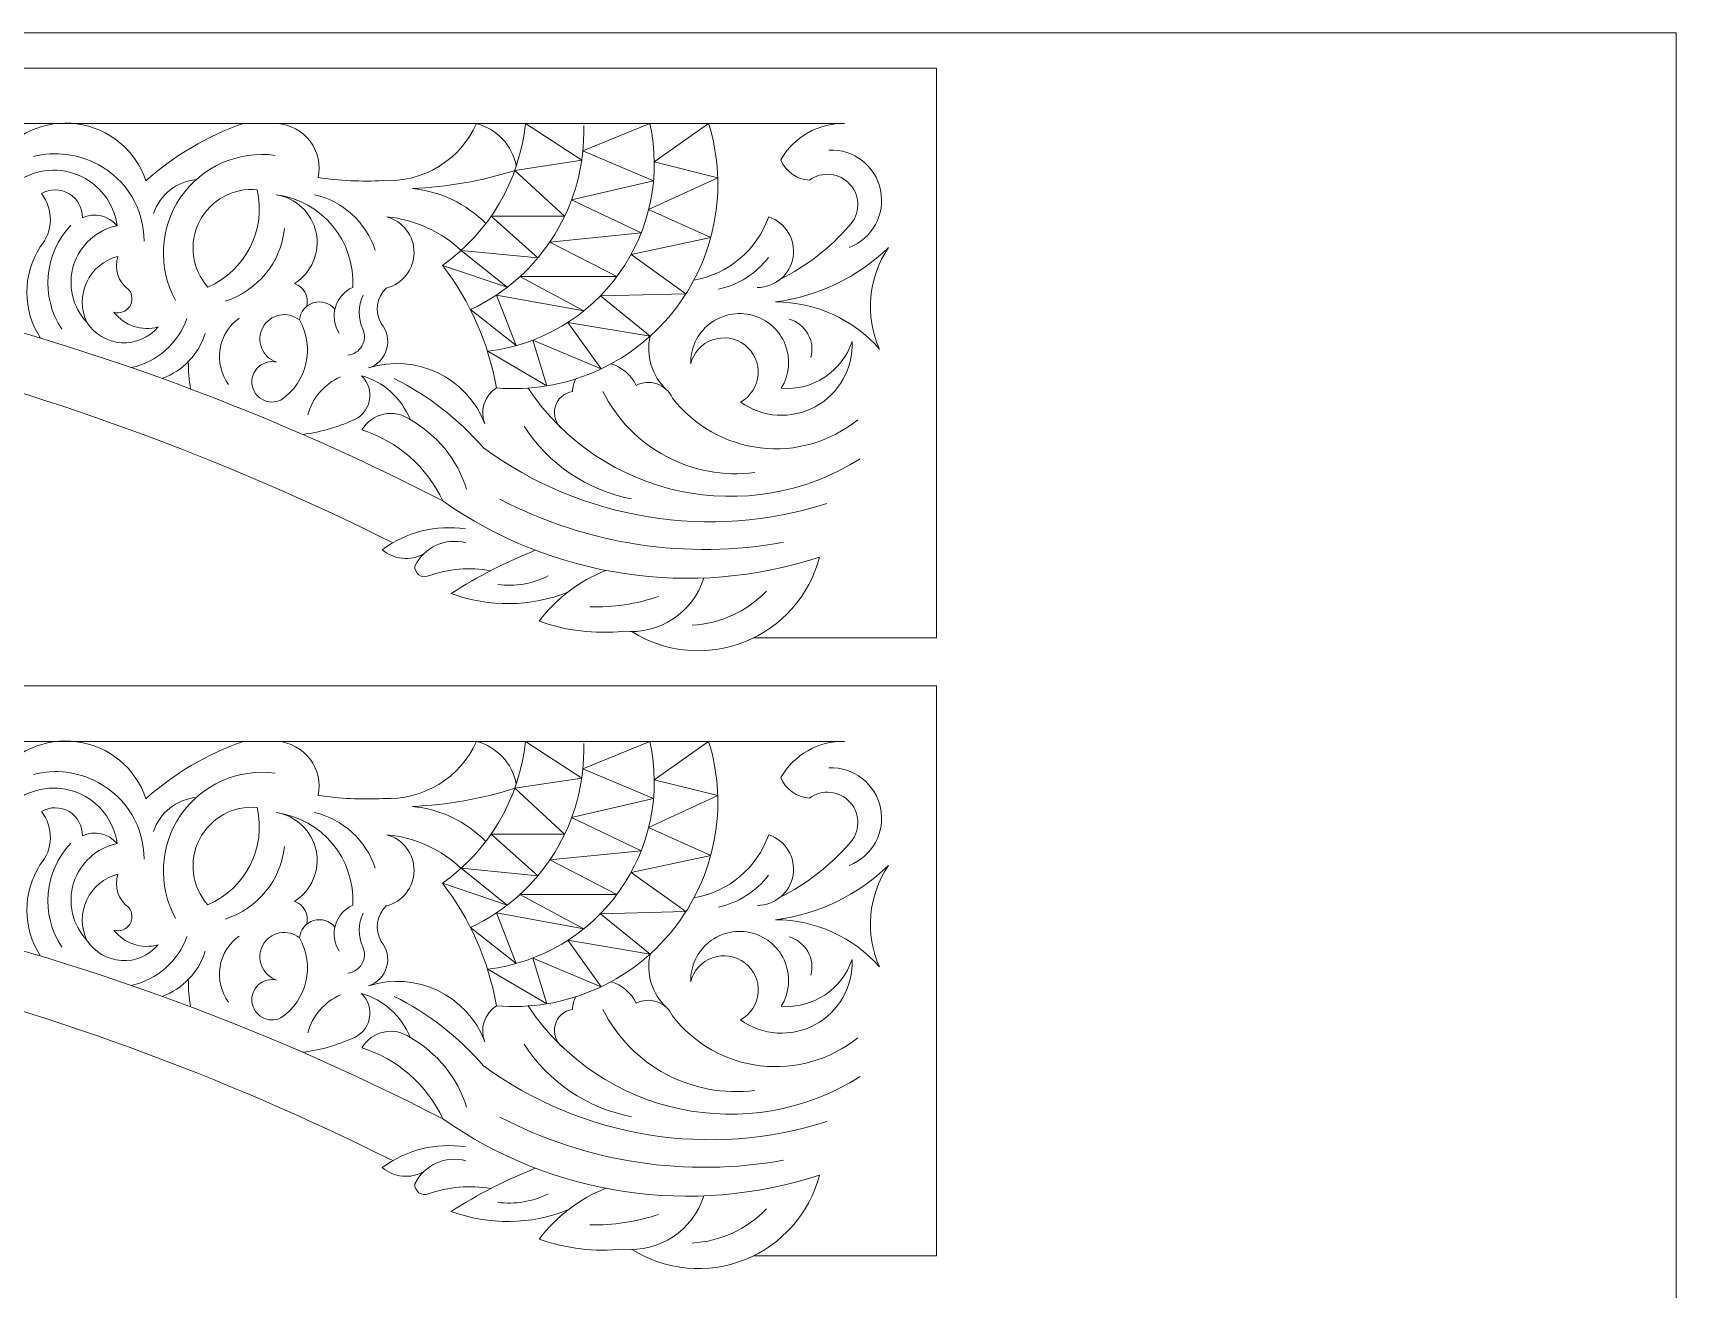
# Model space of a CAD drawing. Header units: millimetres. Extents: x 4597 to 4841, y -133 to 119.
# Drawn here: x 4748 to 4841.3, y 47.5 to 118.9 of the extents above; entities that cross this region are included whole.
import ezdxf

# ---------------------------------------------------------------- set-up
doc = ezdxf.new("R2010")
doc.units = ezdxf.units.MM
doc.header["$MEASUREMENT"] = 0
doc.layers.add('SITARA ALL', color=18, linetype='Continuous', true_color=0x000000)

msp = doc.modelspace()

# ---------------------------------------------------------------- linework, layer by layer
at = {"layer": 'SITARA ALL', "color": 1, "lineweight": 9, "true_color": 0xff0000}
for points, knots in [([(4597.321, 118.903), (4597.321, 118.903), (4841.321, 118.903), (4841.321, 118.903), (4841.321, 118.903), (4841.321, -3.097), (4841.321, -3.097), (4841.321, -3.097), (4597.321, -3.097), (4597.321, -3.097), (4597.321, -3.097), (4597.321, 118.903), (4597.321, 118.903)], [0, 0, 0, 0, 0.25, 0.25, 0.25, 0.5, 0.5, 0.5, 0.75, 0.75, 0.75, 1, 1, 1, 1]), ([(4609.714, 84.534), (4609.714, 84.534), (4599.321, 84.534), (4599.321, 84.534), (4599.321, 84.534), (4599.321, 116.903), (4599.321, 116.903), (4599.321, 116.903), (4699.321, 116.903), (4699.321, 116.903), (4699.321, 116.903), (4799.321, 116.903), (4799.321, 116.903), (4799.321, 116.903), (4799.321, 84.534), (4799.321, 84.534), (4799.321, 84.534), (4788.928, 84.534), (4788.928, 84.534)], [0, 0, 0, 0, 0.142857, 0.142857, 0.142857, 0.285714, 0.285714, 0.285714, 0.428571, 0.428571, 0.428571, 0.571429, 0.571429, 0.571429, 0.714286, 0.714286, 0.714286, 1, 1, 1, 1]), ([(4712.92, 109.131), (4712.189, 109.665), (4711.749, 110.513), (4711.733, 111.419), (4711.717, 112.325), (4712.126, 113.187), (4712.838, 113.747), (4712.838, 113.747), (4759.937, 113.752), (4759.937, 113.752), (4757.903, 113.04), (4756.029, 111.935), (4754.423, 110.499), (4753.838, 112.238), (4752.318, 113.493), (4750.5, 113.736), (4748.682, 113.979), (4746.885, 113.171), (4745.863, 111.647)], [0, 0, 0, 0, 0.142857, 0.142857, 0.142857, 0.285714, 0.285714, 0.285714, 0.428571, 0.428571, 0.428571, 0.571429, 0.571429, 0.571429, 0.714286, 0.714286, 0.714286, 1, 1, 1, 1]), ([(4790.434, 104.898), (4791.932, 105.645), (4793.267, 106.68), (4794.363, 107.944), (4794.989, 108.589), (4795.015, 109.605), (4794.422, 110.28), (4793.83, 110.956), (4792.82, 111.064), (4792.098, 110.529), (4791.382, 110.575), (4790.754, 111.027), (4790.482, 111.692), (4791.213, 112.993), (4792.602, 113.785), (4794.094, 113.752), (4794.094, 113.752), (4759.937, 113.752), (4759.937, 113.752)], [0, 0, 0, 0, 0.142857, 0.142857, 0.142857, 0.285714, 0.285714, 0.285714, 0.428571, 0.428571, 0.428571, 0.571429, 0.571429, 0.571429, 0.714286, 0.714286, 0.714286, 1, 1, 1, 1]), ([(4761.88, 113.752), (4762.616, 113.702), (4763.294, 113.336), (4763.74, 112.748), (4764.186, 112.161), (4764.355, 111.408), (4764.204, 110.686), (4765.425, 110.505), (4766.66, 110.445), (4767.892, 110.508), (4770.161, 110.396), (4772.266, 111.681), (4773.2, 113.752), (4774.349, 113.445), (4775.225, 112.509), (4775.456, 111.342)], [0, 0, 0, 0, 0.166667, 0.166667, 0.166667, 0.333333, 0.333333, 0.333333, 0.5, 0.5, 0.5, 0.666667, 0.666667, 0.666667, 1, 1, 1, 1]), ([(4772.364, 106.51), (4771.202, 107.615), (4769.703, 108.298), (4768.106, 108.45), (4769.025, 108.201), (4769.659, 107.362), (4769.65, 106.411), (4769.64, 105.46), (4768.988, 104.634), (4768.065, 104.404), (4767.519, 103.88), (4767.399, 103.053), (4767.776, 102.396), (4768.115, 101.995), (4768.234, 101.451), (4768.092, 100.945), (4767.951, 100.439), (4767.568, 100.036), (4767.07, 99.868), (4769.762, 100.734), (4772.662, 99.336), (4773.669, 96.695), (4773.365, 97.443), (4773.642, 98.302), (4774.324, 98.733), (4778.173, 98.416), (4781.925, 100.028), (4784.342, 103.04), (4786.758, 106.052), (4787.522, 110.064), (4786.378, 113.752), (4786.378, 113.752), (4783.291, 111.568), (4783.291, 111.568), (4783.291, 111.568), (4786.893, 110.671), (4786.893, 110.671), (4786.893, 110.671), (4782.971, 108.862), (4782.971, 108.862), (4782.971, 108.862), (4786.494, 107.274), (4786.494, 107.274), (4786.494, 107.274), (4781.969, 106.306), (4781.969, 106.306), (4781.969, 106.306), (4785.091, 104.088), (4785.091, 104.088), (4785.091, 104.088), (4780.233, 103.965), (4780.233, 103.965), (4780.233, 103.965), (4783.051, 101.674), (4783.051, 101.674), (4782.803, 100.565), (4783.159, 99.408), (4783.99, 98.631)], [0, 0, 0, 0, 0.05, 0.05, 0.05, 0.1, 0.1, 0.1, 0.15, 0.15, 0.15, 0.2, 0.2, 0.2, 0.25, 0.25, 0.25, 0.3, 0.3, 0.3, 0.35, 0.35, 0.35, 0.4, 0.4, 0.4, 0.45, 0.45, 0.45, 0.5, 0.5, 0.5, 0.55, 0.55, 0.55, 0.6, 0.6, 0.6, 0.65, 0.65, 0.65, 0.7, 0.7, 0.7, 0.75, 0.75, 0.75, 0.8, 0.8, 0.8, 0.85, 0.85, 0.85, 0.9, 0.9, 0.9, 1, 1, 1, 1]), ([(4771.258, 105.695), (4773.921, 107.574), (4775.641, 110.51), (4775.976, 113.752), (4775.976, 113.752), (4779.17, 111.668), (4779.17, 111.668), (4779.17, 111.668), (4775.368, 111.088), (4775.368, 111.088), (4775.368, 111.088), (4778.199, 108.482), (4778.199, 108.482), (4778.199, 108.482), (4774.024, 108.482), (4774.024, 108.482), (4774.024, 108.482), (4776.678, 106.119), (4776.678, 106.119), (4776.678, 106.119), (4772.323, 106.548), (4772.323, 106.548), (4772.323, 106.548), (4774.944, 104.456), (4774.944, 104.456), (4774.944, 104.456), (4771.258, 105.695), (4771.258, 105.695), (4772.834, 103.661), (4773.888, 101.269), (4774.324, 98.733)], [0, 0, 0, 0, 0.090909, 0.090909, 0.090909, 0.181818, 0.181818, 0.181818, 0.272727, 0.272727, 0.272727, 0.363636, 0.363636, 0.363636, 0.454545, 0.454545, 0.454545, 0.545455, 0.545455, 0.545455, 0.636364, 0.636364, 0.636364, 0.727273, 0.727273, 0.727273, 0.818182, 0.818182, 0.818182, 1, 1, 1, 1]), ([(4783.051, 101.674), (4783.051, 101.674), (4778.386, 102.457), (4778.386, 102.457), (4778.386, 102.457), (4780.265, 99.817), (4780.265, 99.817), (4780.265, 99.817), (4776.393, 101.447), (4776.393, 101.447), (4776.393, 101.447), (4777.19, 98.851), (4777.19, 98.851), (4777.19, 98.851), (4773.84, 100.818), (4773.84, 100.818), (4776.842, 101.176), (4779.552, 102.784), (4781.305, 105.248), (4783.058, 107.711), (4783.69, 110.798), (4783.044, 113.752), (4783.044, 113.752), (4779.235, 112.196), (4779.235, 112.196), (4779.235, 112.196), (4783.248, 110.506), (4783.248, 110.506), (4783.248, 110.506), (4778.598, 109.426), (4778.598, 109.426), (4778.598, 109.426), (4782.549, 107.544), (4782.549, 107.544), (4782.549, 107.544), (4777.359, 107.02), (4777.359, 107.02), (4777.359, 107.02), (4781.166, 105.056), (4781.166, 105.056), (4781.166, 105.056), (4775.658, 105.056), (4775.658, 105.056), (4775.658, 105.056), (4779.284, 103.105), (4779.284, 103.105), (4779.284, 103.105), (4774.321, 104.01), (4774.321, 104.01), (4774.321, 104.01), (4775.449, 101.136), (4775.449, 101.136), (4775.449, 101.136), (4772.849, 103.183), (4772.849, 103.183), (4776.893, 105.07), (4779.424, 109.179), (4779.283, 113.639)], [0, 0, 0, 0, 0.05, 0.05, 0.05, 0.1, 0.1, 0.1, 0.15, 0.15, 0.15, 0.2, 0.2, 0.2, 0.25, 0.25, 0.25, 0.3, 0.3, 0.3, 0.35, 0.35, 0.35, 0.4, 0.4, 0.4, 0.45, 0.45, 0.45, 0.5, 0.5, 0.5, 0.55, 0.55, 0.55, 0.6, 0.6, 0.6, 0.65, 0.65, 0.65, 0.7, 0.7, 0.7, 0.75, 0.75, 0.75, 0.8, 0.8, 0.8, 0.85, 0.85, 0.85, 0.9, 0.9, 0.9, 1, 1, 1, 1]), ([(4754.312, 107.069), (4754.321, 108.891), (4753.318, 110.567), (4751.706, 111.418), (4750.584, 112.033), (4749.27, 112.197), (4748.031, 111.877)], [0, 0, 0, 0, 0.333333, 0.333333, 0.333333, 1, 1, 1, 1]), ([(4761.761, 111.946), (4759.665, 112.228), (4757.589, 111.307), (4756.393, 109.562), (4755.197, 107.817), (4755.084, 105.549), (4756.103, 103.695)], [0, 0, 0, 0, 0.333333, 0.333333, 0.333333, 1, 1, 1, 1]), ([(4794.363, 106.712), (4795.676, 107.217), (4796.429, 108.596), (4796.141, 109.972), (4795.853, 111.347), (4794.612, 112.311), (4793.207, 112.247)], [0, 0, 0, 0, 0.333333, 0.333333, 0.333333, 1, 1, 1, 1]), ([(4746.924, 110.315), (4747.947, 111.129), (4749.331, 111.33), (4750.543, 110.84), (4751.756, 110.351), (4752.612, 109.246), (4752.784, 107.95), (4752.303, 108.53), (4751.492, 108.712), (4750.81, 108.393), (4750.827, 108.954), (4750.538, 109.48), (4750.056, 109.766), (4749.574, 110.053), (4748.975, 110.056), (4748.49, 109.773), (4749.191, 108.881), (4749.16, 107.616), (4748.42, 106.757), (4747.4, 105.172), (4747.405, 103.138), (4748.436, 101.561)], [0, 0, 0, 0, 0.125, 0.125, 0.125, 0.25, 0.25, 0.25, 0.375, 0.375, 0.375, 0.5, 0.5, 0.5, 0.625, 0.625, 0.625, 0.75, 0.75, 0.75, 1, 1, 1, 1]), ([(4773.721, 108.067), (4772.611, 109.204), (4771.135, 109.91), (4769.553, 110.059), (4771.529, 110.143), (4773.484, 110.489), (4775.368, 111.088)], [0, 0, 0, 0, 0.333333, 0.333333, 0.333333, 1, 1, 1, 1]), ([(4757.935, 104.467), (4760.081, 105.394), (4761.263, 107.716), (4760.744, 109.995), (4759.381, 110.123), (4758.079, 109.407), (4757.459, 108.186), (4756.84, 106.966), (4757.027, 105.492), (4757.935, 104.467)], [0, 0, 0, 0, 0.333333, 0.333333, 0.333333, 0.666667, 0.666667, 0.666667, 1, 1, 1, 1]), ([(4765.386, 101.841), (4765.109, 102.282), (4765.035, 102.821), (4765.184, 103.32), (4765.333, 103.818), (4765.69, 104.229), (4766.163, 104.446), (4766.318, 107.074), (4764.42, 109.374), (4761.809, 109.712), (4762.943, 109.538), (4763.85, 108.677), (4764.085, 107.554), (4764.32, 106.431), (4763.832, 105.279), (4762.862, 104.666), (4763.392, 104.477), (4763.692, 103.916), (4763.555, 103.371)], [0, 0, 0, 0, 0.142857, 0.142857, 0.142857, 0.285714, 0.285714, 0.285714, 0.428571, 0.428571, 0.428571, 0.571429, 0.571429, 0.571429, 0.714286, 0.714286, 0.714286, 1, 1, 1, 1]), ([(4789.14, 104.436), (4790.15, 104.44), (4791.009, 105.172), (4791.169, 106.169), (4791.329, 107.166), (4790.745, 108.132), (4789.787, 108.452), (4789.13, 106.573), (4787.503, 105.198), (4785.54, 104.861)], [0, 0, 0, 0, 0.25, 0.25, 0.25, 0.5, 0.5, 0.5, 1, 1, 1, 1]), ([(4769.419, 96.938), (4768.986, 97.245), (4768.444, 97.356), (4767.925, 97.244), (4767.406, 97.132), (4766.958, 96.808), (4766.69, 96.35), (4768.717, 95.707), (4770.383, 94.242), (4771.281, 92.314), (4750.354, 103.107), (4726.975, 108.227), (4703.453, 107.162), (4702.677, 107.036), (4701.988, 106.595), (4701.548, 105.944), (4701.109, 105.292), (4700.958, 104.488), (4701.131, 103.722), (4701.305, 102.955), (4701.787, 102.294), (4702.465, 101.895), (4703.142, 101.497), (4703.953, 101.395), (4704.708, 101.615), (4705.278, 101.632), (4705.815, 101.885), (4706.19, 102.314), (4706.566, 102.743), (4706.746, 103.308), (4706.687, 103.875), (4706.36, 104.656), (4705.651, 105.21), (4704.814, 105.337), (4703.977, 105.465), (4703.135, 105.148), (4702.59, 104.5)], [0, 0, 0, 0, 0.076923, 0.076923, 0.076923, 0.153846, 0.153846, 0.153846, 0.230769, 0.230769, 0.230769, 0.307692, 0.307692, 0.307692, 0.384615, 0.384615, 0.384615, 0.461538, 0.461538, 0.461538, 0.538462, 0.538462, 0.538462, 0.615385, 0.615385, 0.615385, 0.692308, 0.692308, 0.692308, 0.769231, 0.769231, 0.769231, 0.846154, 0.846154, 0.846154, 1, 1, 1, 1]), ([(4752.784, 107.95), (4751.617, 107.703), (4750.674, 106.847), (4750.317, 105.709), (4749.96, 104.57), (4750.245, 103.329), (4751.063, 102.461)], [0, 0, 0, 0, 0.333333, 0.333333, 0.333333, 1, 1, 1, 1]), ([(4796.079, 100.939), (4795.242, 102.819), (4795.434, 104.999), (4796.585, 106.704), (4794.838, 105.011), (4792.588, 103.93), (4790.175, 103.622), (4792.436, 103.617), (4794.588, 102.639), (4796.079, 100.939)], [0, 0, 0, 0, 0.333333, 0.333333, 0.333333, 0.666667, 0.666667, 0.666667, 1, 1, 1, 1]), ([(4755.121, 102.196), (4754.189, 101.937), (4753.192, 102.27), (4752.601, 103.035), (4752.939, 102.933), (4753.304, 103.065), (4753.498, 103.359), (4753.692, 103.654), (4753.67, 104.041), (4753.442, 104.311), (4752.851, 104.744), (4752.602, 105.507), (4752.823, 106.206), (4752.047, 106.008), (4751.4, 105.474), (4751.059, 104.748), (4750.719, 104.023), (4750.72, 103.184), (4751.063, 102.461), (4751.497, 101.785), (4752.225, 101.356), (4753.025, 101.304), (4753.826, 101.252), (4754.603, 101.583), (4755.121, 102.196)], [0, 0, 0, 0, 0.125, 0.125, 0.125, 0.25, 0.25, 0.25, 0.375, 0.375, 0.375, 0.5, 0.5, 0.5, 0.625, 0.625, 0.625, 0.75, 0.75, 0.75, 0.875, 0.875, 0.875, 1, 1, 1, 1]), ([(4765.153, 103.201), (4764.864, 103.562), (4764.386, 103.711), (4763.944, 103.578), (4763.502, 103.444), (4763.185, 103.056), (4763.144, 102.596), (4762.823, 102.852), (4762.406, 102.953), (4762.004, 102.872), (4761.602, 102.79), (4761.257, 102.535), (4761.061, 102.175), (4760.865, 101.814), (4760.839, 101.386), (4760.99, 101.004), (4761.14, 100.623), (4761.452, 100.328), (4761.841, 100.198), (4761.477, 100.282), (4761.096, 100.184), (4760.818, 99.935), (4760.539, 99.686), (4760.399, 99.318), (4760.442, 98.948), (4760.485, 98.577), (4760.705, 98.25), (4761.032, 98.071), (4761.36, 97.893), (4761.754, 97.884), (4762.089, 98.048), (4763.572, 99.059), (4764.033, 101.036), (4763.144, 102.596)], [0, 0, 0, 0, 0.083333, 0.083333, 0.083333, 0.166667, 0.166667, 0.166667, 0.25, 0.25, 0.25, 0.333333, 0.333333, 0.333333, 0.416667, 0.416667, 0.416667, 0.5, 0.5, 0.5, 0.583333, 0.583333, 0.583333, 0.666667, 0.666667, 0.666667, 0.75, 0.75, 0.75, 0.833333, 0.833333, 0.833333, 1, 1, 1, 1]), ([(4765.881, 100.593), (4766.219, 100.628), (4766.519, 100.822), (4766.689, 101.115), (4766.859, 101.408), (4766.878, 101.765), (4766.741, 102.075), (4766.453, 102.686), (4766.463, 103.396), (4766.767, 104)], [0, 0, 0, 0, 0.25, 0.25, 0.25, 0.5, 0.5, 0.5, 1, 1, 1, 1]), ([(4759.719, 102.697), (4759.135, 102.282), (4758.741, 101.649), (4758.628, 100.942), (4758.514, 100.234), (4758.688, 99.513), (4759.113, 98.936)], [0, 0, 0, 0, 0.333333, 0.333333, 0.333333, 1, 1, 1, 1]), ([(4788.19, 97.931), (4789.437, 97.038), (4791.082, 96.934), (4792.43, 97.666), (4793.778, 98.397), (4794.589, 99.833), (4794.519, 101.365), (4793.956, 99.659), (4792.293, 98.563), (4790.503, 98.714), (4790.966, 99.463), (4791.048, 100.384), (4790.723, 101.202), (4790.399, 102.02), (4789.708, 102.635), (4788.859, 102.863), (4788.009, 103.091), (4787.103, 102.904), (4786.413, 102.359), (4785.723, 101.813), (4785.332, 100.974), (4785.358, 100.095), (4785.514, 100.732), (4785.982, 101.248), (4786.601, 101.466), (4787.219, 101.684), (4787.907, 101.575), (4788.428, 101.177), (4788.949, 100.779), (4789.235, 100.144), (4789.187, 99.49), (4789.139, 98.836), (4788.764, 98.249), (4788.19, 97.931)], [0, 0, 0, 0, 0.090909, 0.090909, 0.090909, 0.181818, 0.181818, 0.181818, 0.272727, 0.272727, 0.272727, 0.363636, 0.363636, 0.363636, 0.454545, 0.454545, 0.454545, 0.545455, 0.545455, 0.545455, 0.636364, 0.636364, 0.636364, 0.727273, 0.727273, 0.727273, 0.818182, 0.818182, 0.818182, 0.909091, 0.909091, 0.909091, 1, 1, 1, 1]), ([(4792.177, 100.469), (4792.303, 100.921), (4792.244, 101.405), (4792.012, 101.813), (4791.781, 102.222), (4791.398, 102.52), (4790.945, 102.644)], [0, 0, 0, 0, 0.333333, 0.333333, 0.333333, 1, 1, 1, 1]), ([(4780.831, 100.105), (4781.459, 99.917), (4781.979, 99.47), (4782.26, 98.877), (4782.626, 99.068), (4783.055, 99.099), (4783.445, 98.963), (4783.836, 98.828), (4784.153, 98.538), (4784.323, 98.161), (4785.541, 96.582), (4787.343, 95.561), (4789.324, 95.328), (4791.305, 95.094), (4793.295, 95.668), (4794.848, 96.921)], [0, 0, 0, 0, 0.166667, 0.166667, 0.166667, 0.333333, 0.333333, 0.333333, 0.5, 0.5, 0.5, 0.666667, 0.666667, 0.666667, 1, 1, 1, 1]), ([(4772.635, 92.98), (4772.108, 94.662), (4770.958, 96.078), (4769.419, 96.938), (4768.942, 98.157), (4767.92, 99.08), (4766.658, 99.43), (4767.051, 99.063), (4767.221, 98.515), (4767.107, 97.99), (4766.993, 97.465), (4766.611, 97.038), (4766.101, 96.866)], [0, 0, 0, 0, 0.2, 0.2, 0.2, 0.4, 0.4, 0.4, 0.6, 0.6, 0.6, 1, 1, 1, 1]), ([(4768.512, 99.269), (4770.45, 98.308), (4772.177, 96.967), (4773.588, 95.327), (4779.215, 91.221), (4786.456, 90.043), (4793.091, 92.162)], [0, 0, 0, 0, 0.333333, 0.333333, 0.333333, 1, 1, 1, 1]), ([(4778.839, 99.252), (4778.717, 99.03), (4778.65, 98.782), (4778.642, 98.529), (4778.165, 98.457), (4777.778, 98.109), (4777.657, 97.642), (4777.535, 97.176), (4777.703, 96.683), (4778.084, 96.388)], [0, 0, 0, 0, 0.25, 0.25, 0.25, 0.5, 0.5, 0.5, 1, 1, 1, 1]), ([(4782.02, 84.894), (4783.939, 83.691), (4786.314, 83.473), (4788.42, 84.308), (4790.525, 85.144), (4792.106, 86.931), (4792.677, 89.123), (4785.444, 86.749), (4777.508, 87.934), (4771.281, 92.314)], [0, 0, 0, 0, 0.25, 0.25, 0.25, 0.5, 0.5, 0.5, 1, 1, 1, 1]), ([(4772.565, 90.722), (4770.894, 90.98), (4769.192, 90.555), (4767.839, 89.542), (4768.503, 88.982), (4769.443, 88.891), (4770.201, 89.314)], [0, 0, 0, 0, 0.333333, 0.333333, 0.333333, 1, 1, 1, 1]), ([(4773.995, 88.351), (4772.813, 88.564), (4771.595, 88.461), (4770.465, 88.053), (4770.285, 87.978), (4770.079, 88.002), (4769.922, 88.117), (4769.764, 88.232), (4769.678, 88.421), (4769.695, 88.615), (4770.22, 89.692), (4771.436, 90.246), (4772.593, 89.935)], [0, 0, 0, 0, 0.2, 0.2, 0.2, 0.4, 0.4, 0.4, 0.6, 0.6, 0.6, 1, 1, 1, 1]), ([(4776.549, 89.51), (4774.874, 88.849), (4773.267, 88.027), (4771.751, 87.055), (4773.898, 86.267), (4776.258, 86.295), (4778.385, 87.136)], [0, 0, 0, 0, 0.333333, 0.333333, 0.333333, 1, 1, 1, 1]), ([(4780.537, 88.368), (4779.036, 87.768), (4777.728, 86.772), (4776.75, 85.486), (4778.283, 84.941), (4779.918, 84.746), (4781.535, 84.915), (4783.583, 84.713), (4785.49, 85.974), (4786.1, 87.939)], [0, 0, 0, 0, 0.25, 0.25, 0.25, 0.5, 0.5, 0.5, 1, 1, 1, 1]), ([(4609.714, 49.438), (4609.714, 49.438), (4599.321, 49.438), (4599.321, 49.438), (4599.321, 49.438), (4599.321, 81.807), (4599.321, 81.807), (4599.321, 81.807), (4699.321, 81.807), (4699.321, 81.807), (4699.321, 81.807), (4799.321, 81.807), (4799.321, 81.807), (4799.321, 81.807), (4799.321, 49.438), (4799.321, 49.438), (4799.321, 49.438), (4788.928, 49.438), (4788.928, 49.438)], [0, 0, 0, 0, 0.142857, 0.142857, 0.142857, 0.285714, 0.285714, 0.285714, 0.428571, 0.428571, 0.428571, 0.571429, 0.571429, 0.571429, 0.714286, 0.714286, 0.714286, 1, 1, 1, 1]), ([(4712.92, 74.035), (4712.189, 74.57), (4711.749, 75.417), (4711.733, 76.323), (4711.717, 77.229), (4712.126, 78.091), (4712.838, 78.652), (4712.838, 78.652), (4759.937, 78.656), (4759.937, 78.656), (4757.903, 77.945), (4756.029, 76.84), (4754.423, 75.404), (4753.838, 77.142), (4752.318, 78.397), (4750.5, 78.64), (4748.682, 78.884), (4746.885, 78.075), (4745.863, 76.551)], [0, 0, 0, 0, 0.142857, 0.142857, 0.142857, 0.285714, 0.285714, 0.285714, 0.428571, 0.428571, 0.428571, 0.571429, 0.571429, 0.571429, 0.714286, 0.714286, 0.714286, 1, 1, 1, 1]), ([(4790.434, 69.802), (4791.932, 70.55), (4793.267, 71.584), (4794.363, 72.848), (4794.989, 73.494), (4795.015, 74.509), (4794.422, 75.185), (4793.83, 75.86), (4792.82, 75.969), (4792.098, 75.433), (4791.382, 75.479), (4790.754, 75.932), (4790.482, 76.597), (4791.213, 77.897), (4792.602, 78.689), (4794.094, 78.656), (4794.094, 78.656), (4759.937, 78.656), (4759.937, 78.656)], [0, 0, 0, 0, 0.142857, 0.142857, 0.142857, 0.285714, 0.285714, 0.285714, 0.428571, 0.428571, 0.428571, 0.571429, 0.571429, 0.571429, 0.714286, 0.714286, 0.714286, 1, 1, 1, 1]), ([(4761.88, 78.656), (4762.616, 78.607), (4763.294, 78.24), (4763.74, 77.653), (4764.186, 77.065), (4764.355, 76.312), (4764.204, 75.591), (4765.425, 75.409), (4766.66, 75.35), (4767.892, 75.412), (4770.161, 75.3), (4772.266, 76.586), (4773.2, 78.656), (4774.349, 78.349), (4775.225, 77.413), (4775.456, 76.246)], [0, 0, 0, 0, 0.166667, 0.166667, 0.166667, 0.333333, 0.333333, 0.333333, 0.5, 0.5, 0.5, 0.666667, 0.666667, 0.666667, 1, 1, 1, 1]), ([(4772.364, 71.414), (4771.202, 72.519), (4769.703, 73.202), (4768.106, 73.354), (4769.025, 73.106), (4769.659, 72.267), (4769.65, 71.315), (4769.641, 70.364), (4768.988, 69.539), (4768.065, 69.309), (4767.519, 68.784), (4767.399, 67.957), (4767.776, 67.3), (4768.115, 66.899), (4768.234, 66.356), (4768.092, 65.85), (4767.951, 65.344), (4767.568, 64.94), (4767.07, 64.773), (4769.762, 65.638), (4772.662, 64.24), (4773.669, 61.599), (4773.365, 62.347), (4773.642, 63.206), (4774.324, 63.637), (4778.173, 63.32), (4781.925, 64.932), (4784.342, 67.944), (4786.758, 70.956), (4787.522, 74.968), (4786.378, 78.656), (4786.378, 78.656), (4783.291, 76.473), (4783.291, 76.473), (4783.291, 76.473), (4786.893, 75.575), (4786.893, 75.575), (4786.893, 75.575), (4782.971, 73.766), (4782.971, 73.766), (4782.971, 73.766), (4786.494, 72.178), (4786.494, 72.178), (4786.494, 72.178), (4781.969, 71.211), (4781.969, 71.211), (4781.969, 71.211), (4785.091, 68.992), (4785.091, 68.992), (4785.091, 68.992), (4780.233, 68.869), (4780.233, 68.869), (4780.233, 68.869), (4783.051, 66.579), (4783.051, 66.579), (4782.803, 65.469), (4783.159, 64.312), (4783.99, 63.535)], [0, 0, 0, 0, 0.05, 0.05, 0.05, 0.1, 0.1, 0.1, 0.15, 0.15, 0.15, 0.2, 0.2, 0.2, 0.25, 0.25, 0.25, 0.3, 0.3, 0.3, 0.35, 0.35, 0.35, 0.4, 0.4, 0.4, 0.45, 0.45, 0.45, 0.5, 0.5, 0.5, 0.55, 0.55, 0.55, 0.6, 0.6, 0.6, 0.65, 0.65, 0.65, 0.7, 0.7, 0.7, 0.75, 0.75, 0.75, 0.8, 0.8, 0.8, 0.85, 0.85, 0.85, 0.9, 0.9, 0.9, 1, 1, 1, 1]), ([(4771.258, 70.6), (4773.921, 72.478), (4775.641, 75.414), (4775.976, 78.656), (4775.976, 78.656), (4779.17, 76.572), (4779.17, 76.572), (4779.17, 76.572), (4775.368, 75.992), (4775.368, 75.992), (4775.368, 75.992), (4778.199, 73.387), (4778.199, 73.387), (4778.199, 73.387), (4774.024, 73.387), (4774.024, 73.387), (4774.024, 73.387), (4776.678, 71.024), (4776.678, 71.024), (4776.678, 71.024), (4772.323, 71.452), (4772.323, 71.452), (4772.323, 71.452), (4774.944, 69.361), (4774.944, 69.361), (4774.944, 69.361), (4771.258, 70.6), (4771.258, 70.6), (4772.834, 68.565), (4773.888, 66.174), (4774.324, 63.637)], [0, 0, 0, 0, 0.090909, 0.090909, 0.090909, 0.181818, 0.181818, 0.181818, 0.272727, 0.272727, 0.272727, 0.363636, 0.363636, 0.363636, 0.454545, 0.454545, 0.454545, 0.545455, 0.545455, 0.545455, 0.636364, 0.636364, 0.636364, 0.727273, 0.727273, 0.727273, 0.818182, 0.818182, 0.818182, 1, 1, 1, 1]), ([(4783.051, 66.579), (4783.051, 66.579), (4778.386, 67.361), (4778.386, 67.361), (4778.386, 67.361), (4780.265, 64.721), (4780.265, 64.721), (4780.265, 64.721), (4776.393, 66.351), (4776.393, 66.351), (4776.393, 66.351), (4777.19, 63.756), (4777.19, 63.756), (4777.19, 63.756), (4773.84, 65.722), (4773.84, 65.722), (4776.842, 66.081), (4779.552, 67.688), (4781.305, 70.152), (4783.058, 72.616), (4783.69, 75.702), (4783.044, 78.656), (4783.044, 78.656), (4779.235, 77.1), (4779.235, 77.1), (4779.235, 77.1), (4783.248, 75.41), (4783.248, 75.41), (4783.248, 75.41), (4778.598, 74.33), (4778.598, 74.33), (4778.598, 74.33), (4782.549, 72.449), (4782.549, 72.449), (4782.549, 72.449), (4777.359, 71.924), (4777.359, 71.924), (4777.359, 71.924), (4781.166, 69.96), (4781.166, 69.96), (4781.166, 69.96), (4775.658, 69.96), (4775.658, 69.96), (4775.658, 69.96), (4779.284, 68.009), (4779.284, 68.009), (4779.284, 68.009), (4774.321, 68.914), (4774.321, 68.914), (4774.321, 68.914), (4775.449, 66.04), (4775.449, 66.04), (4775.449, 66.04), (4772.849, 68.087), (4772.849, 68.087), (4776.893, 69.974), (4779.424, 74.083), (4779.283, 78.543)], [0, 0, 0, 0, 0.05, 0.05, 0.05, 0.1, 0.1, 0.1, 0.15, 0.15, 0.15, 0.2, 0.2, 0.2, 0.25, 0.25, 0.25, 0.3, 0.3, 0.3, 0.35, 0.35, 0.35, 0.4, 0.4, 0.4, 0.45, 0.45, 0.45, 0.5, 0.5, 0.5, 0.55, 0.55, 0.55, 0.6, 0.6, 0.6, 0.65, 0.65, 0.65, 0.7, 0.7, 0.7, 0.75, 0.75, 0.75, 0.8, 0.8, 0.8, 0.85, 0.85, 0.85, 0.9, 0.9, 0.9, 1, 1, 1, 1]), ([(4754.312, 71.973), (4754.321, 73.796), (4753.318, 75.471), (4751.706, 76.322), (4750.584, 76.937), (4749.27, 77.101), (4748.031, 76.781)], [0, 0, 0, 0, 0.333333, 0.333333, 0.333333, 1, 1, 1, 1]), ([(4761.761, 76.851), (4759.665, 77.132), (4757.589, 76.211), (4756.393, 74.466), (4755.197, 72.721), (4755.084, 70.453), (4756.103, 68.599)], [0, 0, 0, 0, 0.333333, 0.333333, 0.333333, 1, 1, 1, 1]), ([(4794.363, 71.617), (4795.676, 72.121), (4796.429, 73.5), (4796.141, 74.876), (4795.853, 76.252), (4794.612, 77.216), (4793.207, 77.151)], [0, 0, 0, 0, 0.333333, 0.333333, 0.333333, 1, 1, 1, 1]), ([(4746.924, 75.22), (4747.947, 76.034), (4749.331, 76.234), (4750.543, 75.745), (4751.756, 75.256), (4752.612, 74.15), (4752.784, 72.854), (4752.303, 73.434), (4751.492, 73.617), (4750.81, 73.297), (4750.827, 73.858), (4750.538, 74.384), (4750.056, 74.671), (4749.574, 74.957), (4748.975, 74.96), (4748.49, 74.677), (4749.191, 73.785), (4749.16, 72.52), (4748.42, 71.661), (4747.4, 70.077), (4747.405, 68.043), (4748.436, 66.465)], [0, 0, 0, 0, 0.125, 0.125, 0.125, 0.25, 0.25, 0.25, 0.375, 0.375, 0.375, 0.5, 0.5, 0.5, 0.625, 0.625, 0.625, 0.75, 0.75, 0.75, 1, 1, 1, 1]), ([(4773.721, 72.971), (4772.611, 74.108), (4771.135, 74.814), (4769.553, 74.964), (4771.529, 75.047), (4773.484, 75.393), (4775.368, 75.992)], [0, 0, 0, 0, 0.333333, 0.333333, 0.333333, 1, 1, 1, 1]), ([(4757.935, 69.372), (4760.081, 70.298), (4761.263, 72.62), (4760.744, 74.9), (4759.381, 75.027), (4758.079, 74.311), (4757.459, 73.091), (4756.84, 71.87), (4757.027, 70.396), (4757.935, 69.372)], [0, 0, 0, 0, 0.333333, 0.333333, 0.333333, 0.666667, 0.666667, 0.666667, 1, 1, 1, 1]), ([(4765.386, 66.745), (4765.109, 67.186), (4765.035, 67.725), (4765.184, 68.224), (4765.333, 68.723), (4765.69, 69.133), (4766.163, 69.35), (4766.319, 71.978), (4764.42, 74.278), (4761.809, 74.616), (4762.943, 74.443), (4763.85, 73.581), (4764.085, 72.458), (4764.32, 71.335), (4763.832, 70.183), (4762.862, 69.57), (4763.392, 69.382), (4763.692, 68.821), (4763.555, 68.275)], [0, 0, 0, 0, 0.142857, 0.142857, 0.142857, 0.285714, 0.285714, 0.285714, 0.428571, 0.428571, 0.428571, 0.571429, 0.571429, 0.571429, 0.714286, 0.714286, 0.714286, 1, 1, 1, 1]), ([(4769.419, 61.842), (4768.986, 62.149), (4768.444, 62.26), (4767.925, 62.148), (4767.406, 62.036), (4766.958, 61.713), (4766.69, 61.255), (4768.717, 60.611), (4770.383, 59.146), (4771.281, 57.218), (4750.354, 68.012), (4726.975, 73.132), (4703.453, 72.067), (4702.677, 71.94), (4701.988, 71.5), (4701.548, 70.848), (4701.109, 70.196), (4700.958, 69.392), (4701.131, 68.626), (4701.305, 67.859), (4701.787, 67.198), (4702.465, 66.8), (4703.142, 66.401), (4703.953, 66.299), (4704.708, 66.52), (4705.278, 66.537), (4705.815, 66.789), (4706.19, 67.218), (4706.566, 67.647), (4706.746, 68.212), (4706.687, 68.779), (4706.36, 69.56), (4705.651, 70.114), (4704.814, 70.241), (4703.977, 70.369), (4703.135, 70.052), (4702.59, 69.404)], [0, 0, 0, 0, 0.076923, 0.076923, 0.076923, 0.153846, 0.153846, 0.153846, 0.230769, 0.230769, 0.230769, 0.307692, 0.307692, 0.307692, 0.384615, 0.384615, 0.384615, 0.461538, 0.461538, 0.461538, 0.538462, 0.538462, 0.538462, 0.615385, 0.615385, 0.615385, 0.692308, 0.692308, 0.692308, 0.769231, 0.769231, 0.769231, 0.846154, 0.846154, 0.846154, 1, 1, 1, 1]), ([(4752.784, 72.854), (4751.617, 72.608), (4750.674, 71.752), (4750.317, 70.613), (4749.96, 69.475), (4750.245, 68.233), (4751.063, 67.365)], [0, 0, 0, 0, 0.333333, 0.333333, 0.333333, 1, 1, 1, 1]), ([(4789.14, 69.341), (4790.15, 69.344), (4791.009, 70.076), (4791.169, 71.074), (4791.329, 72.071), (4790.745, 73.037), (4789.787, 73.356), (4789.13, 71.477), (4787.503, 70.102), (4785.54, 69.765)], [0, 0, 0, 0, 0.25, 0.25, 0.25, 0.5, 0.5, 0.5, 1, 1, 1, 1]), ([(4755.121, 67.101), (4754.189, 66.842), (4753.192, 67.174), (4752.601, 67.939), (4752.939, 67.837), (4753.304, 67.969), (4753.498, 68.264), (4753.692, 68.558), (4753.67, 68.945), (4753.442, 69.215), (4752.851, 69.648), (4752.602, 70.411), (4752.823, 71.11), (4752.047, 70.912), (4751.4, 70.378), (4751.059, 69.653), (4750.719, 68.927), (4750.72, 68.089), (4751.063, 67.365), (4751.497, 66.69), (4752.225, 66.261), (4753.025, 66.209), (4753.826, 66.157), (4754.603, 66.487), (4755.121, 67.101)], [0, 0, 0, 0, 0.125, 0.125, 0.125, 0.25, 0.25, 0.25, 0.375, 0.375, 0.375, 0.5, 0.5, 0.5, 0.625, 0.625, 0.625, 0.75, 0.75, 0.75, 0.875, 0.875, 0.875, 1, 1, 1, 1]), ([(4796.079, 65.843), (4795.242, 67.723), (4795.434, 69.903), (4796.585, 71.609), (4794.838, 69.916), (4792.588, 68.834), (4790.175, 68.527), (4792.436, 68.522), (4794.588, 67.543), (4796.079, 65.843)], [0, 0, 0, 0, 0.333333, 0.333333, 0.333333, 0.666667, 0.666667, 0.666667, 1, 1, 1, 1]), ([(4765.153, 68.106), (4764.864, 68.466), (4764.386, 68.615), (4763.944, 68.482), (4763.502, 68.348), (4763.185, 67.96), (4763.144, 67.5), (4762.823, 67.756), (4762.406, 67.857), (4762.004, 67.776), (4761.602, 67.694), (4761.257, 67.439), (4761.061, 67.079), (4760.865, 66.718), (4760.839, 66.29), (4760.99, 65.909), (4761.14, 65.527), (4761.452, 65.232), (4761.841, 65.102), (4761.477, 65.186), (4761.096, 65.088), (4760.818, 64.84), (4760.539, 64.591), (4760.399, 64.223), (4760.442, 63.852), (4760.485, 63.481), (4760.705, 63.155), (4761.032, 62.976), (4761.36, 62.797), (4761.754, 62.788), (4762.089, 62.953), (4763.572, 63.963), (4764.033, 65.94), (4763.144, 67.5)], [0, 0, 0, 0, 0.083333, 0.083333, 0.083333, 0.166667, 0.166667, 0.166667, 0.25, 0.25, 0.25, 0.333333, 0.333333, 0.333333, 0.416667, 0.416667, 0.416667, 0.5, 0.5, 0.5, 0.583333, 0.583333, 0.583333, 0.666667, 0.666667, 0.666667, 0.75, 0.75, 0.75, 0.833333, 0.833333, 0.833333, 1, 1, 1, 1]), ([(4765.881, 65.497), (4766.219, 65.532), (4766.519, 65.726), (4766.689, 66.019), (4766.859, 66.313), (4766.878, 66.669), (4766.741, 66.979), (4766.453, 67.591), (4766.463, 68.301), (4766.767, 68.904)], [0, 0, 0, 0, 0.25, 0.25, 0.25, 0.5, 0.5, 0.5, 1, 1, 1, 1]), ([(4759.719, 67.601), (4759.134, 67.186), (4758.741, 66.554), (4758.628, 65.846), (4758.514, 65.138), (4758.688, 64.417), (4759.113, 63.84)], [0, 0, 0, 0, 0.333333, 0.333333, 0.333333, 1, 1, 1, 1]), ([(4788.19, 62.835), (4789.437, 61.942), (4791.082, 61.838), (4792.43, 62.57), (4793.778, 63.302), (4794.589, 64.737), (4794.519, 66.269), (4793.956, 64.564), (4792.293, 63.468), (4790.503, 63.619), (4790.966, 64.367), (4791.048, 65.289), (4790.723, 66.106), (4790.399, 66.924), (4789.708, 67.54), (4788.859, 67.767), (4788.009, 67.995), (4787.103, 67.809), (4786.413, 67.263), (4785.723, 66.717), (4785.332, 65.878), (4785.358, 64.999), (4785.514, 65.636), (4785.982, 66.152), (4786.601, 66.37), (4787.219, 66.589), (4787.907, 66.48), (4788.428, 66.082), (4788.949, 65.683), (4789.235, 65.048), (4789.187, 64.394), (4789.139, 63.74), (4788.764, 63.154), (4788.19, 62.835)], [0, 0, 0, 0, 0.090909, 0.090909, 0.090909, 0.181818, 0.181818, 0.181818, 0.272727, 0.272727, 0.272727, 0.363636, 0.363636, 0.363636, 0.454545, 0.454545, 0.454545, 0.545455, 0.545455, 0.545455, 0.636364, 0.636364, 0.636364, 0.727273, 0.727273, 0.727273, 0.818182, 0.818182, 0.818182, 0.909091, 0.909091, 0.909091, 1, 1, 1, 1]), ([(4792.177, 65.373), (4792.303, 65.825), (4792.244, 66.309), (4792.012, 66.717), (4791.781, 67.126), (4791.398, 67.425), (4790.945, 67.548)], [0, 0, 0, 0, 0.333333, 0.333333, 0.333333, 1, 1, 1, 1]), ([(4780.831, 65.009), (4781.459, 64.821), (4781.979, 64.374), (4782.26, 63.781), (4782.626, 63.972), (4783.055, 64.003), (4783.445, 63.868), (4783.836, 63.732), (4784.153, 63.442), (4784.323, 63.066), (4785.541, 61.486), (4787.343, 60.465), (4789.324, 60.232), (4791.305, 59.999), (4793.295, 60.572), (4794.848, 61.825)], [0, 0, 0, 0, 0.166667, 0.166667, 0.166667, 0.333333, 0.333333, 0.333333, 0.5, 0.5, 0.5, 0.666667, 0.666667, 0.666667, 1, 1, 1, 1]), ([(4772.635, 57.884), (4772.108, 59.566), (4770.958, 60.982), (4769.419, 61.842), (4768.942, 63.062), (4767.92, 63.985), (4766.658, 64.334), (4767.051, 63.967), (4767.221, 63.42), (4767.107, 62.894), (4766.993, 62.369), (4766.611, 61.942), (4766.101, 61.77)], [0, 0, 0, 0, 0.2, 0.2, 0.2, 0.4, 0.4, 0.4, 0.6, 0.6, 0.6, 1, 1, 1, 1]), ([(4768.512, 64.173), (4770.45, 63.212), (4772.177, 61.871), (4773.588, 60.231), (4779.215, 56.125), (4786.456, 54.948), (4793.091, 57.066)], [0, 0, 0, 0, 0.333333, 0.333333, 0.333333, 1, 1, 1, 1]), ([(4778.839, 64.156), (4778.717, 63.934), (4778.65, 63.686), (4778.642, 63.433), (4778.165, 63.361), (4777.778, 63.013), (4777.657, 62.547), (4777.535, 62.08), (4777.703, 61.587), (4778.084, 61.292)], [0, 0, 0, 0, 0.25, 0.25, 0.25, 0.5, 0.5, 0.5, 1, 1, 1, 1]), ([(4782.02, 49.799), (4783.939, 48.595), (4786.314, 48.377), (4788.42, 49.213), (4790.525, 50.048), (4792.106, 51.835), (4792.677, 54.027), (4785.444, 51.653), (4777.508, 52.839), (4771.281, 57.218)], [0, 0, 0, 0, 0.25, 0.25, 0.25, 0.5, 0.5, 0.5, 1, 1, 1, 1]), ([(4772.565, 55.626), (4770.894, 55.884), (4769.192, 55.459), (4767.839, 54.446), (4768.503, 53.886), (4769.443, 53.795), (4770.201, 54.218)], [0, 0, 0, 0, 0.333333, 0.333333, 0.333333, 1, 1, 1, 1]), ([(4773.995, 53.255), (4772.813, 53.468), (4771.595, 53.365), (4770.465, 52.957), (4770.285, 52.882), (4770.079, 52.906), (4769.922, 53.021), (4769.764, 53.136), (4769.678, 53.325), (4769.695, 53.52), (4770.219, 54.596), (4771.436, 55.15), (4772.593, 54.84)], [0, 0, 0, 0, 0.2, 0.2, 0.2, 0.4, 0.4, 0.4, 0.6, 0.6, 0.6, 1, 1, 1, 1]), ([(4776.549, 54.415), (4774.874, 53.754), (4773.267, 52.931), (4771.751, 51.959), (4773.898, 51.171), (4776.258, 51.2), (4778.385, 52.04)], [0, 0, 0, 0, 0.333333, 0.333333, 0.333333, 1, 1, 1, 1]), ([(4780.537, 53.272), (4779.036, 52.672), (4777.728, 51.677), (4776.75, 50.39), (4778.283, 49.845), (4779.917, 49.65), (4781.535, 49.819), (4783.583, 49.617), (4785.49, 50.879), (4786.1, 52.844)], [0, 0, 0, 0, 0.25, 0.25, 0.25, 0.5, 0.5, 0.5, 1, 1, 1, 1])]:
    msp.add_open_spline(points, degree=3, knots=knots, dxfattribs=at)
for points in [[(4757.276, 110.567), (4756.156, 110.46), (4755.206, 109.703), (4754.851, 108.635)], [(4767.445, 106.551), (4766.926, 108.133), (4765.623, 109.33), (4764.002, 109.712)], [(4750.155, 107.979), (4748.635, 106.363), (4748.421, 103.918), (4749.642, 102.066)], [(4758.918, 103.664), (4760.762, 104.245), (4762.087, 105.86), (4762.293, 107.782)], [(4786.93, 104.342), (4788.064, 104.589), (4789.074, 105.229), (4789.78, 106.15)], [(4768.437, 89.939), (4749.005, 99.661), (4727.605, 104.781), (4705.876, 104.901)], [(4753.589, 99.893), (4755.055, 100.208), (4756.25, 101.261), (4756.747, 102.675)], [(4755.35, 99.27), (4756.515, 99.705), (4757.416, 100.649), (4757.794, 101.834)], [(4756.829, 100.231), (4756.825, 99.71), (4756.868, 99.19), (4756.959, 98.676)], [(4765.478, 99.364), (4764.561, 98.963), (4763.876, 98.168), (4763.616, 97.202)], [(4776.119, 98.724), (4780.288, 92.489), (4788.653, 90.707), (4794.991, 94.716)], [(4780.376, 98.526), (4781.984, 95.316), (4785.439, 93.472), (4789, 93.929)], [(4763.325, 96.094), (4764.396, 96.227), (4765.438, 96.536), (4766.408, 97.009)], [(4775.894, 96.559), (4777.281, 94.412), (4779.481, 92.923), (4781.99, 92.436)], [(4774.521, 92.415), (4779.47, 89.825), (4785.139, 88.964), (4790.633, 89.97)], [(4774.403, 87.57), (4775.382, 87.44), (4776.378, 87.609), (4777.259, 88.055)], [(4779.629, 86.297), (4780.953, 86.259), (4782.274, 86.459), (4783.528, 86.886)], [(4785.433, 85.257), (4787.038, 85.344), (4788.549, 86.036), (4789.661, 87.197)], [(4757.276, 75.471), (4756.156, 75.364), (4755.206, 74.607), (4754.851, 73.539)], [(4767.445, 71.455), (4766.926, 73.037), (4765.623, 74.234), (4764.002, 74.616)], [(4750.155, 72.883), (4748.635, 71.268), (4748.421, 68.823), (4749.642, 66.971)], [(4758.918, 68.569), (4760.762, 69.15), (4762.087, 70.765), (4762.293, 72.687)], [(4786.93, 69.246), (4788.064, 69.493), (4789.074, 70.133), (4789.78, 71.055)], [(4768.437, 54.843), (4749.005, 64.566), (4727.605, 69.685), (4705.876, 69.805)], [(4753.589, 64.797), (4755.055, 65.112), (4756.25, 66.165), (4756.747, 67.579)], [(4755.35, 64.174), (4756.515, 64.609), (4757.416, 65.553), (4757.794, 66.738)], [(4756.829, 65.136), (4756.825, 64.614), (4756.868, 64.094), (4756.959, 63.58)], [(4765.478, 64.268), (4764.561, 63.867), (4763.876, 63.073), (4763.616, 62.107)], [(4776.119, 63.628), (4780.288, 57.394), (4788.653, 55.611), (4794.991, 59.621)], [(4780.376, 63.43), (4781.984, 60.221), (4785.439, 58.377), (4789, 58.833)], [(4763.325, 60.998), (4764.396, 61.131), (4765.438, 61.441), (4766.408, 61.913)], [(4775.894, 61.463), (4777.281, 59.316), (4779.481, 57.827), (4781.99, 57.34)], [(4774.521, 57.319), (4779.47, 54.729), (4785.139, 53.868), (4790.633, 54.874)], [(4774.403, 52.474), (4775.382, 52.344), (4776.378, 52.513), (4777.259, 52.959)], [(4779.629, 51.202), (4780.953, 51.164), (4782.274, 51.363), (4783.528, 51.79)], [(4785.433, 50.162), (4787.038, 50.248), (4788.549, 50.941), (4789.661, 52.101)]]:
    msp.add_open_spline(points, degree=3, dxfattribs=at)

doc.saveas('drawing.dxf')
